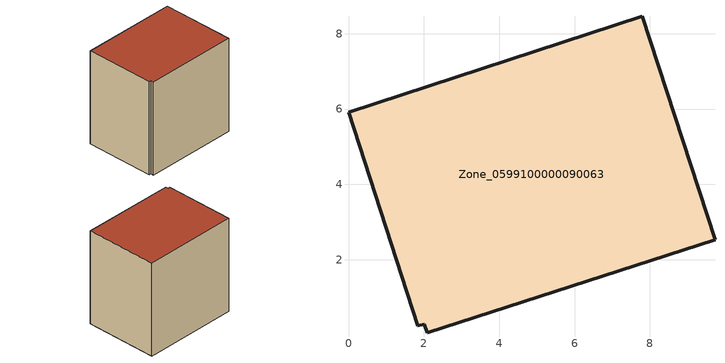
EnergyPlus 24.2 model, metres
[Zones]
Zone_0599100000090063
 floor ground (C_G): 2.01,0.29 1.84,0.24 0,5.91 7.8,8.47 9.73,2.53 2.09,0.06 z3.87
 wall outside (C_F): 9.73,2.53 7.8,8.47 0,5.91 1.84,0.24 2.01,0.29 2.09,0.06 9.73,2.53 z3.87:12.08
 roof outside (C_R): 2.01,0.29 2.09,0.06 9.73,2.53 7.8,8.47 0,5.91 1.84,0.24 z12.08
[BUILDING]
Pand.0599100000090063: North Axis=0; Terrain=City; Loads Convergence Tolerance Value=0.04; Temperature Convergence Tolerance Value=0.4; Solar Distribution=FullExterior; Maximum Number of Warmup Days=25; Minimum Number of Warmup Days=1
[Site:Location]
Rotterdam.The.Hague.AP_ZH_NLD Design_Conditions: Latitude=51.96; Longitude=4.45; Time Zone=1; Elevation=-4.5
[SITE:GROUNDTEMPERATURE:BUILDINGSURFACE]
18, 18, 18, 18, 18, 18, 18, 18, 18, 18, 18, 18
[MATERIAL] Thermal Absorptance=0.9; Solar Absorptance=0.7; Visible Absorptance=0.7
Name | Roughness | Thickness | Conductivity | Density | Specific Heat
G.TC.1965-1974 | MediumSmooth | 0.15 | 0.882353 | 540 | 1210
F.TC.1965-1974 | Rough | 0.3 | 0.697674 | 1920 | 840
R.TC.1965-1974 | MediumRough | 0.2 | 0.232558 | 1500 | 1000
[CONSTRUCTION]
C_G: G.TC.1965-1974
C_F: F.TC.1965-1974
C_R: R.TC.1965-1974
[ZONE]
Zone_0599100000090063: Type=1; Multiplier=1; Ceiling Height=Autocalculate; Volume=Autocalculate; Floor Area=autocalculate; Part of Total Floor Area=Yes
[ZONEINFILTRATION:DESIGNFLOWRATE]
Infil_Zone_0599100000090063: Zone or ZoneList or Space or SpaceList=Zone_0599100000090063; Schedule=AlwaysOn; Design Flow Rate Calculation Method=Flow/Area; Flow Rate per Floor Area=0.003; Constant Term Coefficient=1; Temperature Term Coefficient=0; Velocity Term Coefficient=0; Velocity Squared Term Coefficient=0
[HVACTEMPLATE:ZONE:IDEALLOADSAIRSYSTEM]
Zone_0599100000090063: Maximum Heating Supply Air Temperature=50; Minimum Cooling Supply Air Temperature=13; Maximum Heating Supply Air Humidity Ratio=0.0156; Minimum Cooling Supply Air Humidity Ratio=0.0077; Heating Limit=NoLimit; Cooling Limit=NoLimit; Dehumidification Control Type=ConstantSensibleHeatRatio; Cooling Sensible Heat Ratio=0.7; Dehumidification Setpoint=60; Humidification Control Type=None; Humidification Setpoint=30; Outdoor Air Method=None; Outdoor Air Flow Rate per Person=0.00944; Outdoor Air Flow Rate per Zone Floor Area=0; Outdoor Air Flow Rate per Zone=0; Demand Controlled Ventilation Type=None; Outdoor Air Economizer Type=NoEconomizer; Heat Recovery Type=None; Sensible Heat Recovery Effectiveness=0.7; Latent Heat Recovery Effectiveness=0.65
[ZONECONTROL:THERMOSTAT]
ThermostatControl_Zone_0599100000090063: Zone or ZoneList=Zone_0599100000090063; Control Type Schedule=DualSetpointControlType; Control 1=Thermostat_Zone_0599100000090063; Temperature Difference Between Cutout And Setpoint=0
[THERMOSTATSETPOINT:DUALSETPOINT]
Thermostat_Zone_0599100000090063: Heating Setpoint Temperature Schedule=HeatingSetpoint_Zone_0599100000090063; Cooling Setpoint Temperature Schedule=CoolingSetpoint_Zone_0599100000090063
[SCHEDULE:COMPACT]
HeatingSetpoint_Zone_0599100000090063: Through: 12/31, For: AllDays, Until: 24:00, 21
CoolingSetpoint_Zone_0599100000090063: Through: 12/31, For: AllDays, Until: 24:00, 24
DualSetpointControlType: Through: 12/31, For: AllDays, Until: 24:00, 4
AlwaysOn: Through: 12/31, For: AllDays, Until: 24:00, 1
